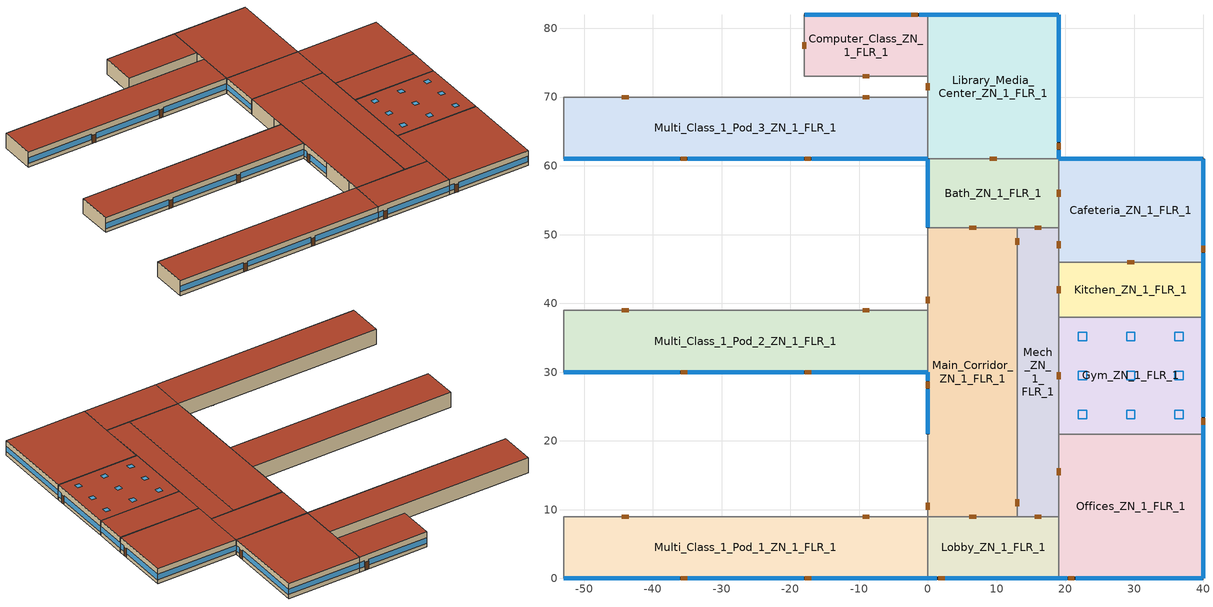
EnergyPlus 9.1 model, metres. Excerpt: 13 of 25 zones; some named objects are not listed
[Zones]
Bath_ZN_1_FLR_1
 floor ground (ext_slab_6in_with_carpet): 0,61 19,61 19,51 0,51 z0
 wall outside (nonres_ext_wall): 0,61 0,51 z0:4
 wall to Main_Corridor_ZN_1_FLR_1 (int_wall): 0,51 13,51 z0:4
 wall to Mech_ZN_1_FLR_1 (int_wall): 13,51 19,51 z0:4
 wall to Cafeteria_ZN_1_FLR_1 (int_wall): 19,51 19,61 z0:4
 wall to Library_Media_Center_ZN_1_FLR_1 (int_wall): 19,61 0,61 z0:4
 window (Window_U_0.40_SHGC_0.38): 0,60.95 0,51.05 z1.1:2.51
 door inside (OpaqueDoor): 19,55.5 19,56.5 / 10,61 9,61 / 6,51 7,51 / 15.5,51 16.5,51 z0:2
 roof outside (nonres_roof): 0,51 19,51 19,61 0,61 z4
Cafeteria_ZN_1_FLR_1
 floor ground (ext_slab_6in_with_carpet): 19,61 40,61 40,46 19,46 z0
 wall outside (nonres_ext_wall): 40,46 40,61 19,61 z0:4
 wall to Kitchen_ZN_1_FLR_1 (int_wall): 19,46 40,46 z0:4
 wall to Mech_ZN_1_FLR_1 (int_wall): 19,51 19,46 z0:4
 window (Window_U_0.40_SHGC_0.38): 40,46.05 40,47.27 / 40,48.49 40,60.95 z0.97:2.51; 39.95,61 19.05,61 z1.1:2.51
 door (Swinging Door_con): 40,47.45 40,48.37 z0:2.13
 door inside (OpaqueDoor): 29,46 30,46 / 19,49 19,48 z0:2
 roof outside (nonres_roof): 19,46 40,46 40,61 19,61 z4
Computer_Class_ZN_1_FLR_1
 floor ground (ext_slab_6in_with_carpet): -18,82 0,82 0,73 -18,73 z0
 wall outside (nonres_ext_wall): 0,82 -18,82 z0:4
 wall to Corridor_Pod_3_ZN_1_FLR_1 (int_wall): -18,73 0,73 z0:4
 wall to Library_Media_Center_ZN_1_FLR_1 (int_wall): 0,73 0,82 z0:4
 wall to Multi_Class_2_Pod_3_ZN_1_FLR_1 (int_wall): -18,82 -18,73 z0:4
 window (Window_U_0.40_SHGC_0.38): -0.05,82 -1.27,82 / -2.49,82 -17.95,82 z1:2.51
 door (Swinging Door_con): -1.5,82 -2.42,82 z0:2.13
 door inside (OpaqueDoor): -9.5,73 -8.5,73 / -18,78 -18,77 z0:2
 roof outside (nonres_roof): -18,73 0,73 0,82 -18,82 z4
Gym_ZN_1_FLR_1
 floor ground (ext_slab_6in_with_carpet): 19,38 40,38 40,21 19,21 z0
 wall outside (nonres_ext_wall): 40,21 40,38 z0:4
 wall to Offices_ZN_1_FLR_1 (int_wall): 19,21 40,21 z0:4
 wall to Kitchen_ZN_1_FLR_1 (int_wall): 40,38 19,38 z0:4
 wall to Mech_ZN_1_FLR_1 (int_wall): 19,38 19,21 z0:4
 window (Window_U_0.40_SHGC_0.38): 40,21.05 40,22.27 / 40,23.49 40,37.95 z0.99:2.51
 door (Swinging Door_con): 40,22.38 40,23.3 z0:2.13
 door inside (OpaqueDoor): 19,30 19,29 z0:2
 roof outside (nonres_roof): 19,21 40,21 40,38 19,38 z4
 skylight (Window_U_0.50_SHGC_0.40): 21.89,23.22 23.11,23.22 23.11,24.44 21.89,24.44 z4; 28.89,23.22 30.11,23.22 30.11,24.44 28.89,24.44 z4; 35.89,23.22 37.11,23.22 37.11,24.44 35.89,24.44 z4; 21.89,28.89 23.11,28.89 23.11,30.11 21.89,30.11 z4; 28.89,28.89 30.11,28.89 30.11,30.11 28.89,30.11 z4; 35.89,28.89 37.11,28.89 37.11,30.11 35.89,30.11 z4; 21.89,34.56 23.11,34.56 23.11,35.78 21.89,35.78 z4; 28.89,34.56 30.11,34.56 30.11,35.78 28.89,35.78 z4; 35.89,34.56 37.11,34.56 37.11,35.78 35.89,35.78 z4
Kitchen_ZN_1_FLR_1
 floor ground (ext_slab_6in_with_carpet): 19,46 40,46 40,38 19,38 z0
 wall outside (nonres_ext_wall): 40,38 40,46 z0:4
 wall to Mech_ZN_1_FLR_1 (int_wall): 19,46 19,38 z0:4
 window (Window_U_0.40_SHGC_0.38): 40,38.05 40,45.95 z1.1:2.52
 door inside (OpaqueDoor): 19,42.5 19,41.5 z0:2
 roof outside (nonres_roof): 19,38 40,38 40,46 19,46 z4
Library_Media_Center_ZN_1_FLR_1
 floor ground (ext_slab_6in_with_carpet): 0,82 19,82 19,61 0,61 z0
 wall outside (nonres_ext_wall): 19,61 19,82 0,82 z0:4
 wall to Corridor_Pod_3_ZN_1_FLR_1 (int_wall): 0,73 0,70 z0:4
 wall to Multi_Class_1_Pod_3_ZN_1_FLR_1 (int_wall): 0,70 0,61 z0:4
 window (Window_U_0.40_SHGC_0.38): 19,61.05 19,62.27 / 19,63.49 19,81.95 z1.01:2.51; 18.95,82 0.05,82 z1.1:2.51
 door (Swinging Door_con): 19,62.4 19,63.31 z0:2.13
 door inside (OpaqueDoor): 0,72 0,71 z0:2
 roof outside (nonres_roof): 0,61 19,61 19,82 0,82 z4
Lobby_ZN_1_FLR_1
 floor ground (ext_slab_6in_with_carpet): 0,9 19,9 19,0 0,0 z0
 wall outside (nonres_ext_wall): 0,0 19,0 z0:4
 wall to Offices_ZN_1_FLR_1 (int_wall): 19,0 19,9 z0:4
 wall to Mech_ZN_1_FLR_1 (int_wall): 19,9 13,9 z0:4
 wall to Main_Corridor_ZN_1_FLR_1 (int_wall): 13,9 0,9 z0:4
 wall to Multi_Class_1_Pod_1_ZN_1_FLR_1 (int_wall): 0,9 0,0 z0:4
 window (Window_U_0.40_SHGC_0.38): 0.05,0 1.27,0 / 2.49,0 18.95,0 z1:2.51
 door (Swinging Door_con): 1.5,0 2.41,0 z0:2.13
 door inside (OpaqueDoor): 7,9 6,9 / 16.5,9 15.5,9 z0:2
 roof outside (nonres_roof): 0,0 19,0 19,9 0,9 z4
Main_Corridor_ZN_1_FLR_1
 floor ground (ext_slab_6in_with_carpet): 0,51 13,51 13,9 0,9 z0
 wall outside (nonres_ext_wall): 0,30 0,21 z0:4
 wall to Mech_ZN_1_FLR_1 (int_wall): 13,9 13,51 z0:4
 wall to Multi_Class_2_Pod_2_ZN_1_FLR_1 (int_wall): 0,51 0,42 z0:4
 wall to Corridor_Pod_2_ZN_1_FLR_1 (int_wall): 0,42 0,39 z0:4
 wall to Multi_Class_1_Pod_2_ZN_1_FLR_1 (int_wall): 0,39 0,30 z0:4
 wall to Multi_Class_2_Pod_1_ZN_1_FLR_1 (int_wall): 0,21 0,12 z0:4
 wall to Corridor_Pod_1_ZN_1_FLR_1 (int_wall): 0,12 0,9 z0:4
 window (Window_U_0.40_SHGC_0.38): 0,29.95 0,28.73 / 0,27.51 0,21.05 z0.88:2.52
 door (Swinging Door_con): 0,28.58 0,27.67 z0:2.13
 door inside (OpaqueDoor): 0,11 0,10 / 0,41 0,40 / 13,48.5 13,49.5 / 13,10.5 13,11.5 z0:2
 roof outside (nonres_roof): 0,9 13,9 13,51 0,51 z4
Mech_ZN_1_FLR_1
 floor ground (ext_slab_6in_with_carpet): 13,51 19,51 19,9 13,9 z0
 wall to Offices_ZN_1_FLR_1 (int_wall): 19,9 19,21 z0:4
 door inside (OpaqueDoor): 19,15 19,16 z0:2
 roof outside (nonres_roof): 13,9 19,9 19,51 13,51 z4
Multi_Class_1_Pod_1_ZN_1_FLR_1
 floor ground (ext_slab_6in_with_carpet): -53,9 0,9 0,0 -53,0 z0
 wall outside (nonres_ext_wall): -53,0 0,0 z0:4
 wall to Corridor_Pod_1_ZN_1_FLR_1 (int_wall): 0,9 -53,9 z0:4
 wall to Corner_Class_1_Pod_1_ZN_1_FLR_1 (int_wall): -53,9 -53,0 z0:4
 window (Window_U_0.40_SHGC_0.38): -52.95,0 -36.13,0 / -34.91,0 -18.09,0 / -16.87,0 -0.05,0 z1.03:2.5
 door (Swinging Door_con): -35.94,0 -35.02,0 / -17.88,0 -16.97,0 z0:2.13
 door inside (OpaqueDoor): -43.5,9 -44.5,9 / -8.5,9 -9.5,9 z0:2
 roof outside (nonres_roof): -53,0 0,0 0,9 -53,9 z4
Multi_Class_1_Pod_2_ZN_1_FLR_1
 floor ground (ext_slab_6in_with_carpet): -53,39 0,39 0,30 -53,30 z0
 wall outside (nonres_ext_wall): -53,30 0,30 z0:4
 wall to Corridor_Pod_2_ZN_1_FLR_1 (int_wall): 0,39 -53,39 z0:4
 wall to Corner_Class_1_Pod_2_ZN_1_FLR_1 (int_wall): -53,39 -53,30 z0:4
 window (Window_U_0.40_SHGC_0.38): -52.95,30 -36.13,30 / -34.91,30 -18.09,30 / -16.87,30 -0.05,30 z1.03:2.5
 door (Swinging Door_con): -35.94,30 -35.03,30 / -17.89,30 -16.98,30 z0:2.13
 door inside (OpaqueDoor): -43.5,39 -44.5,39 / -8.5,39 -9.5,39 z0:2
 roof outside (nonres_roof): -53,30 0,30 0,39 -53,39 z4
Multi_Class_1_Pod_3_ZN_1_FLR_1
 floor ground (ext_slab_6in_with_carpet): -53,70 0,70 0,61 -53,61 z0
 wall outside (nonres_ext_wall): -53,61 0,61 z0:4
 wall to Corridor_Pod_3_ZN_1_FLR_1 (int_wall): 0,70 -53,70 z0:4
 wall to Corner_Class_1_Pod_3_ZN_1_FLR_1 (int_wall): -53,70 -53,61 z0:4
 window (Window_U_0.40_SHGC_0.38): -52.95,61 -36.13,61 / -34.91,61 -18.09,61 / -16.87,61 -0.05,61 z1.03:2.5
 door (Swinging Door_con): -35.96,61 -35.05,61 / -17.92,61 -17.01,61 z0:2.13
 door inside (OpaqueDoor): -8.5,70 -9.5,70 / -43.5,70 -44.5,70 z0:2
 roof outside (nonres_roof): -53,61 0,61 0,70 -53,70 z4
Offices_ZN_1_FLR_1
 floor ground (ext_slab_6in_with_carpet): 19,21 40,21 40,0 19,0 z0
 wall outside (nonres_ext_wall): 19,0 40,0 40,21 z0:4
 window (Window_U_0.40_SHGC_0.38): 19.05,0 20.27,0 / 21.49,0 39.95,0 z1.01:2.51; 40,0.05 40,20.95 z1.1:2.51
 door (Swinging Door_con): 20.39,0 21.3,0 z0:2.13
 roof outside (nonres_roof): 19,0 40,0 40,21 19,21 z4
[Building]
Primary School: Loads convergence tolerance value=0.5; Maximum number of warmup days=25; Minimum number of warmup days=6; North axis=0; Solar distribution=FullInteriorAndExterior; Temperature convergence tolerance value=0.5; Terrain=City
[Site:GroundTemperature:BuildingSurface]
20.68, 20.64, 20.65, 20.65, 20.7, 22.97, 23.33, 23.41, 23.45, 21.17, 20.85, 20.74
[Site:GroundTemperature:Undisturbed:KusudaAchenbach]
Vertical Ground Heat Exchanger Ground Temps: 3.2, 16, 8, 920, 2551.09, 0.692626
[Site:Location]
Denver-Aurora-Buckley.AFB_CO_USA: Elevation=1726; Latitude=39.72; Longitude=-104.75; Time zone=-7
[Site:WaterMainsTemperature]
Annual average outdoor air temperature=9.95; Calculation method=Correlation; Maximum difference in monthly average outdoor air temperatures=23.7
[SizingPeriod:DesignDay] Barometric pressure=82237; Day of month=21; Daylight saving time indicator=No; Dry bulb temperature range modifier type=DefaultMultipliers; Humidity condition type=WetBulb; Rain indicator=No; Snow indicator=No
Name | Ashrae clear sky optical depth for beam irradiance taub | Ashrae clear sky optical depth for diffuse irradiance taud | Daily dry bulb temperature range | Day type | Maximum dry bulb temperature | Month | Solar model indicator | Wetbulb or dewpoint at maximum dry bulb | Wind direction | Wind speed | Sky clearness
Denver-Aurora-Buckley.AFB_CO_USA Ann Clg .4% Condns DB=>MWB | 0.423 | 2.02 | 14.8 | SummerDesignDay | 33.9 | 7 | ASHRAETau | 15 | 30 | 3.6
Denver-Aurora-Buckley.AFB_CO_USA Ann Htg 99.6% Condns DB |  |  | 0 | WinterDesignDay | -17.9 | 12 | ASHRAEClearSky | -17.9 | 180 | 2.5 | 0
[Construction]
InteriorFurnishings: Std Wood 6inch
OpaqueDoor: Std Opaque Door Panel
Swinging Door_con: Opaque Door panel_con
Window_U_0.40_SHGC_0.38: Glass_8652_LayerAvg, Gap_1_W_0_0127, Glass_102_LayerAvg
Window_U_0.50_SHGC_0.40: Glass_2052_LayerAvg, Gap_1_W_0_0038, Glass_2027F_LayerAvg
ext_slab_6in_with_carpet: 150mm Normalweight concrete floor, CP02 CARPET PAD
int_wall: G01 13mm gypsum board, G01 13mm gypsum board
nonres_ext_wall: F07 25mm stucco, G01 16mm gypsum board, Nonres_Exterior_Wall_Insulation, G01 16mm gypsum board
nonres_roof: F13 Built-up roofing, Nonres_Roof_Insulation, F08 Metal surface
[Material]
Name | Conductivity | Density | Roughness | Specific heat | Thickness | Solar absorptance | Thermal absorptance | Visible absorptance
150mm Normalweight concrete floor | 2.31 | 2322 | MediumRough | 832 | 0.1524
F07 25mm stucco | 0.72 | 1856 | Smooth | 840 | 0.0254 | 0.7 | 0.9 | 0.7
F08 Metal surface | 45.28 | 7824 | Smooth | 500 | 0.0008
F13 Built-up roofing | 0.16 | 1120 | Rough | 1460 | 0.0095 | 0.77 | 0.9
G01 13mm gypsum board | 0.16 | 800 | Smooth | 1090 | 0.0127 | 0.7 | 0.9 | 0.5
G01 16mm gypsum board | 0.16 | 800 | MediumSmooth | 1090 | 0.0159
Std Wood 6inch | 0.12 | 540 | MediumSmooth | 1210 | 0.15 | 0.7 | 0.9 | 0.7
[Material:NoMass] Solar absorptance=0.7; Thermal absorptance=0.9
Name | Roughness | Thermal resistance | Visible absorptance
CP02 CARPET PAD | VeryRough | 0.21648 | 0.8
Nonres_Exterior_Wall_Insulation | MediumSmooth | 2.81828 | 0.7
Nonres_Roof_Insulation | MediumSmooth | 5.30668 | 0.7
Opaque Door panel_con | MediumRough | 0.475964 | 0.7
Std Opaque Door Panel | MediumRough | 0.123457 | 0.7
[WindowMaterial:Gas] Gas type=Air
Name | Thickness
Gap_1_W_0_0038 | 0.0038
Gap_1_W_0_0127 | 0.0127
[WindowMaterial:Glazing] Infrared transmittance at normal incidence=0; Optical data type=SpectralAverage
Name | Back side infrared hemispherical emissivity | Back side solar reflectance at normal incidence | Back side visible reflectance at normal incidence | Conductivity | Front side infrared hemispherical emissivity | Front side solar reflectance at normal incidence | Front side visible reflectance at normal incidence | Solar transmittance at normal incidence | Thickness | Visible transmittance at normal incidence
Glass_102_LayerAvg | 0.84 | 0.0748545 | 0.082564 | 1 | 0.84 | 0.0747638 | 0.082563 | 0.833848 | 0.003048 | 0.89926
Glass_2027F_LayerAvg | 0.84 | 0.340935 | 0.073741 | 1 | 0.03675 | 0.470069 | 0.0546 | 0.369744 | 0.004 | 0.765222
Glass_2052_LayerAvg | 0.84 | 0.0544931 | 0.058397 | 1 | 0.84 | 0.054228 | 0.05805 | 0.507767 | 0.00837 | 0.586833
Glass_8652_LayerAvg | 0.39 | 0.462105 | 0.306829 | 0.962 | 0.84 | 0.298987 | 0.209449 | 0.343691 | 0.003059 | 0.487937
[Daylighting:Controls] Fraction of zone controlled by reference point 1=1; Fraction of zone controlled by reference point 2=0; Daylighting method=SplitFlux; Lighting control type=Stepped; Maximum allowable discomfort glare index=22; Minimum input power fraction for continuous or continuousoff dimming control=0.3; Minimum light output fraction for continuous or continuousoff dimming control=0.2; Number of stepped control steps=3; Probability lighting will be reset when needed in manual stepped control=1
Name | Zone | Daylighting reference point name 1 | Illuminance setpoint at reference point 1 | Daylighting reference point name 2 | Illuminance setpoint at reference point 2 | Glare calculation azimuth angle of view direction clockwise from zone y axis | Glare calculation daylighting reference point
Cafeteria_ZN_1_FLR_1_DaylCtrl | Cafeteria_ZN_1_FLR_1 | Cafeteria_ZN_1_FLR_1_DaylRefPt1 | 300 | Cafeteria_ZN_1_FLR_1_DaylRefPt2 | 300 | 90 | Cafeteria_ZN_1_FLR_1_DaylRefPt1
Computer_Class_ZN_1_FLR_1_DaylCtrl | Computer_Class_ZN_1_FLR_1 | Computer_Class_ZN_1_FLR_1_DaylRefPt1 | 500 | Computer_Class_ZN_1_FLR_1_DaylRefPt2 | 500 | 0 | Computer_Class_ZN_1_FLR_1_DaylRefPt1
Gym_ZN_1_FLR_1_DaylCtrl | Gym_ZN_1_FLR_1 | Gym_ZN_1_FLR_1_DaylRefPt1 | 500 | Gym_ZN_1_FLR_1_DaylRefPt2 | 500 | 0 | Gym_ZN_1_FLR_1_DaylRefPt1
Library_Media_Center_ZN_1_FLR_1_DaylCtrl | Library_Media_Center_ZN_1_FLR_1 | Library_Media_Center_ZN_1_FLR_1_DaylRefPt1 | 500 | Library_Media_Center_ZN_1_FLR_1_DaylRefPt2 | 500 | 90 | Library_Media_Center_ZN_1_FLR_1_DaylRefPt1
Lobby_ZN_1_FLR_1_DaylCtrl | Lobby_ZN_1_FLR_1 | Lobby_ZN_1_FLR_1_DaylRefPt1 | 300 | Lobby_ZN_1_FLR_1_DaylRefPt2 | 300 | 180 | Lobby_ZN_1_FLR_1_DaylRefPt1
Multi_Class_1_Pod_1_ZN_1_FLR_1_DaylCtrl | Multi_Class_1_Pod_1_ZN_1_FLR_1 | Multi_Class_1_Pod_1_ZN_1_FLR_1_DaylRefPt1 | 500 | Multi_Class_1_Pod_1_ZN_1_FLR_1_DaylRefPt2 | 500 | 180 | Multi_Class_1_Pod_1_ZN_1_FLR_1_DaylRefPt1
Multi_Class_1_Pod_2_ZN_1_FLR_1_DaylCtrl | Multi_Class_1_Pod_2_ZN_1_FLR_1 | Multi_Class_1_Pod_2_ZN_1_FLR_1_DaylRefPt1 | 500 | Multi_Class_1_Pod_2_ZN_1_FLR_1_DaylRefPt2 | 500 | 180 | Multi_Class_1_Pod_2_ZN_1_FLR_1_DaylRefPt1
Multi_Class_1_Pod_3_ZN_1_FLR_1_DaylCtrl | Multi_Class_1_Pod_3_ZN_1_FLR_1 | Multi_Class_1_Pod_3_ZN_1_FLR_1_DaylRefPt1 | 500 | Multi_Class_1_Pod_3_ZN_1_FLR_1_DaylRefPt2 | 500 | 180 | Multi_Class_1_Pod_3_ZN_1_FLR_1_DaylRefPt1
Offices_ZN_1_FLR_1_DaylCtrl | Offices_ZN_1_FLR_1 | Offices_ZN_1_FLR_1_DaylRefPt1 | 375 | Offices_ZN_1_FLR_1_DaylRefPt2 | 375 | 180 | Offices_ZN_1_FLR_1_DaylRefPt1
[DesignSpecification:ZoneHVAC:Sizing]
ConstantFlow: Cooling design capacity method=None; Cooling supply air flow rate=1; Cooling supply air flow rate method=SupplyAirFlowRate; Heating design capacity method=None; Heating supply air flow rate=1; Heating supply air flow rate method=SupplyAirFlowRate; No load supply air flow rate=1; No load supply air flow rate method=SupplyAirFlowRate
[ElectricEquipment] Design level calculation method=EquipmentLevel
Name | Zone or zonelist | Design level | End use subcategory | Fraction latent | Fraction lost | Fraction radiant | Schedule
Bath_ZN_1_FLR_1_PlugMisc_Equip | Bath_ZN_1_FLR_1 | 760 | General | 0 | 0 | 0.5 | BLDG_EQUIP_SCH
Cafeteria_ZN_1_FLR_1_PlugMisc_Equip | Cafeteria_ZN_1_FLR_1 | 7997.85 | General | 0 | 0 | 0.5 | KITCHEN_ELEC_EQUIP_SCH
Computer_Class_ZN_1_FLR_1_PlugMisc_Equip | Computer_Class_ZN_1_FLR_1 | 3240 | General | 0 | 0 | 0.5 | BLDG_EQUIP_SCH
Gym_ZN_1_FLR_1_PlugMisc_Equip | Gym_ZN_1_FLR_1 | 1785 | General | 0 | 0 | 0.5 | BLDG_EQUIP_SCH
Kitchen_ZN_1_FLR_1_MiscElec_Equip | Kitchen_ZN_1_FLR_1 | 31995.6 | MiscElec | 0.25 | 0.2 | 0.3 | KITCHEN_ELEC_EQUIP_SCH
Kitchen_ZN_1_FLR_1_Reach-in-Freezer | Kitchen_ZN_1_FLR_1 | 915 | Refrigeration | 0 | 0 | 0.25 | Always_on
Kitchen_ZN_1_FLR_1_Reach-in-Refrigerator | Kitchen_ZN_1_FLR_1 | 570 | Refrigeration | 0 | 0 | 0.25 | Always_on
Library_Media_Center_ZN_1_FLR_1_PlugMisc_Equip | Library_Media_Center_ZN_1_FLR_1 | 5985 | General | 0 | 0 | 0.5 | BLDG_EQUIP_SCH
Lobby_ZN_1_FLR_1_PlugMisc_Equip | Lobby_ZN_1_FLR_1 | 684 | General | 0 | 0 | 0.5 | BLDG_EQUIP_SCH
Main_Corridor_ZN_1_FLR_1_PlugMisc_Equip | Main_Corridor_ZN_1_FLR_1 | 2184 | General | 0 | 0 | 0.5 | BLDG_EQUIP_SCH
Mech_ZN_1_FLR_1_PlugMisc_Equip | Mech_ZN_1_FLR_1 | 2520 | General | 0 | 0 | 0.5 | BLDG_EQUIP_SCH
Multi_Class_1_Pod_1_ZN_1_FLR_1_PlugMisc_Equip | Multi_Class_1_Pod_1_ZN_1_FLR_1 | 7155 | General | 0 | 0 | 0.5 | BLDG_EQUIP_SCH
Multi_Class_1_Pod_2_ZN_1_FLR_1_PlugMisc_Equip | Multi_Class_1_Pod_2_ZN_1_FLR_1 | 7155 | General | 0 | 0 | 0.5 | BLDG_EQUIP_SCH
Multi_Class_1_Pod_3_ZN_1_FLR_1_PlugMisc_Equip | Multi_Class_1_Pod_3_ZN_1_FLR_1 | 7155 | General | 0 | 0 | 0.5 | BLDG_EQUIP_SCH
Offices_ZN_1_FLR_1_PlugMisc_Equip | Offices_ZN_1_FLR_1 | 4762.8 | General | 0 | 0 | 0.5 | BLDG_EQUIP_SCH
[Exterior:Lights] Control option=AstronomicalClock; End use subcategory=General
Name | Design level | Schedule
Exterior_Lights_a | 150.48 | Exterior_lighting_schedule_a
Exterior_Lights_b | 1645.9 | Exterior_lighting_schedule_b_2016
Exterior_Lights_c | 584.3 | Exterior_lighting_schedule_c_2016
[GasEquipment]
Kitchen_ZN_1_FLR_1_MiscGas_Equip: Zone or zonelist=Kitchen_ZN_1_FLR_1; Design level=240424.8; Design level calculation method=EquipmentLevel; End use subcategory=MiscGas; Fraction latent=0.1; Fraction lost=0.7; Fraction radiant=0.2; Schedule=KITCHEN_GAS_EQUIP_SCH
[InternalMass] Construction=InteriorFurnishings
Name | Zone | Surface area
Bath_ZN_1_FLR_1_InternalMass_1 | Bath_ZN_1_FLR_1 | 380
Cafeteria_ZN_1_FLR_1_InternalMass_1 | Cafeteria_ZN_1_FLR_1 | 630
Computer_Class_ZN_1_FLR_1_InternalMass_1 | Computer_Class_ZN_1_FLR_1 | 324
Gym_ZN_1_FLR_1_InternalMass_1 | Gym_ZN_1_FLR_1 | 714
Kitchen_ZN_1_FLR_1_InternalMass_1 | Kitchen_ZN_1_FLR_1 | 336
Library_Media_Center_ZN_1_FLR_1_InternalMass_1 | Library_Media_Center_ZN_1_FLR_1 | 798
Lobby_ZN_1_FLR_1_InternalMass_1 | Lobby_ZN_1_FLR_1 | 342
Main_Corridor_ZN_1_FLR_1_InternalMass_1 | Main_Corridor_ZN_1_FLR_1 | 1092
Mech_ZN_1_FLR_1_InternalMass_1 | Mech_ZN_1_FLR_1 | 504
Multi_Class_1_Pod_1_ZN_1_FLR_1_InternalMass_1 | Multi_Class_1_Pod_1_ZN_1_FLR_1 | 954
Multi_Class_1_Pod_2_ZN_1_FLR_1_InternalMass_1 | Multi_Class_1_Pod_2_ZN_1_FLR_1 | 954
Multi_Class_1_Pod_3_ZN_1_FLR_1_InternalMass_1 | Multi_Class_1_Pod_3_ZN_1_FLR_1 | 954
Offices_ZN_1_FLR_1_InternalMass_1 | Offices_ZN_1_FLR_1 | 882
[Lights] Design level calculation method=Watts/Area; End use subcategory=General; Fraction radiant=0.37; Fraction replaceable=1; Fraction visible=0.2; Return air fraction=0; Return air fraction calculated from plenum temperature=No
Name | Zone or zonelist | Schedule | Watts per zone floor area
Bath_ZN_1_FLR_1_Lights | Bath_ZN_1_FLR_1 | BLDG_LIGHT_BATH_SCH | 9.14932
Cafeteria_ZN_1_FLR_1_Lights | Cafeteria_ZN_1_FLR_1 | BLDG_LIGHT_SCH | 6.78126
Computer_Class_ZN_1_FLR_1_Lights | Computer_Class_ZN_1_FLR_1 | BLDG_LIGHT_SCH | 9.9028
Gym_ZN_1_FLR_1_Lights | Gym_ZN_1_FLR_1 | BLDG_LIGHT_GYM_SCH | 5.38196
Kitchen_ZN_1_FLR_1_Lights | Kitchen_ZN_1_FLR_1 | BLDG_LIGHT_SCH | 11.4097
Library_Media_Center_ZN_1_FLR_1_Lights | Library_Media_Center_ZN_1_FLR_1 | BLDG_LIGHT_LIBRARY_SCH | 8.39585
Lobby_ZN_1_FLR_1_Lights | Lobby_ZN_1_FLR_1 | BLDG_LIGHT_LOBBYFLR1_SCH | 10.7639
Main_Corridor_ZN_1_FLR_1_Lights | Main_Corridor_ZN_1_FLR_1 | BLDG_LIGHT_CORRIDOR_SCH | 7.10418
Mech_ZN_1_FLR_1_Lights | Mech_ZN_1_FLR_1 | BLDG_LIGHT_SCH | 10.2257
Multi_Class_1_Pod_1_ZN_1_FLR_1_Lights | Multi_Class_1_Pod_1_ZN_1_FLR_1 | BLDG_LIGHT_CLASSROOM_SCH | 9.9028
Multi_Class_1_Pod_2_ZN_1_FLR_1_Lights | Multi_Class_1_Pod_2_ZN_1_FLR_1 | BLDG_LIGHT_CLASSROOM_SCH | 9.9028
Multi_Class_1_Pod_3_ZN_1_FLR_1_Lights | Multi_Class_1_Pod_3_ZN_1_FLR_1 | BLDG_LIGHT_CLASSROOM_SCH | 9.9028
Offices_ZN_1_FLR_1_Lights | Offices_ZN_1_FLR_1 | BLDG_LIGHT_OFFICE_SCH | 10.0104
[People] Activity level schedule=ACTIVITY_SCH; Air velocity schedule=AIR_VELO_SCH; Clothing insulation calculation method=ClothingInsulationSchedule; Clothing insulation schedule=CLOTHING_SCH; Enable ashrae 55 comfort warnings=No; Fraction radiant=0.3; Mean radiant temperature calculation type=ZoneAveraged; Sensible heat fraction=Autocalculate; Thermal comfort model 1 type=Fanger; Work efficiency schedule=WORK_EFF_SCH
Name | Zone or zonelist | Number of people | Number of people calculation method | Number of people schedule | Zone floor area per person
Bath_ZN_1_FLR_1 | Bath_ZN_1_FLR_1 | 0 | People | BLDG_OCC_SCH
Cafeteria_ZN_1_FLR_1 | Cafeteria_ZN_1_FLR_1 |  | Area/Person | BLDG_OCC_SCH_Cafeteria | 0.929
Computer_Class_ZN_1_FLR_1 | Computer_Class_ZN_1_FLR_1 |  | Area/Person | BLDG_OCC_SCH_Extend | 3.716
Gym_ZN_1_FLR_1 | Gym_ZN_1_FLR_1 |  | Area/Person | BLDG_OCC_SCH_Gym | 3.096
Kitchen_ZN_1_FLR_1 | Kitchen_ZN_1_FLR_1 | 27 | People | BLDG_OCC_SCH
Library_Media_Center_ZN_1_FLR_1 | Library_Media_Center_ZN_1_FLR_1 |  | Area/Person | BLDG_OCC_SCH | 9.289
Mech_ZN_1_FLR_1 | Mech_ZN_1_FLR_1 | 0 | People | BLDG_OCC_SCH
Multi_Class_1_Pod_1_ZN_1_FLR_1 | Multi_Class_1_Pod_1_ZN_1_FLR_1 |  | Area/Person | BLDG_OCC_SCH | 3.716
Multi_Class_1_Pod_2_ZN_1_FLR_1 | Multi_Class_1_Pod_2_ZN_1_FLR_1 |  | Area/Person | BLDG_OCC_SCH | 3.716
Multi_Class_1_Pod_3_ZN_1_FLR_1 | Multi_Class_1_Pod_3_ZN_1_FLR_1 |  | Area/Person | BLDG_OCC_SCH | 3.716
Offices_ZN_1_FLR_1 | Offices_ZN_1_FLR_1 |  | Area/Person | BLDG_OCC_SCH_Offices | 18.579
[Sizing:System] 100 outdoor air in cooling=No; 100 outdoor air in heating=No; Central cooling capacity control method=VT; Central cooling design supply air humidity ratio=0.008; Central cooling design supply air temperature=12.8; Central heating design supply air humidity ratio=0.008; Central heating design supply air temperature=16.7; Central heating maximum system air flow ratio=0.3; Cooling design capacity=Autosize; Cooling design capacity method=CoolingDesignCapacity; Cooling supply air flow rate method=DesignDay; Design outdoor air flow rate=Autosize; Heating design capacity=Autosize; Heating design capacity method=HeatingDesignCapacity; Heating supply air flow rate method=DesignDay; Precool design humidity ratio=0.008; Precool design temperature=11; Preheat design humidity ratio=0.008; Preheat design temperature=4.5; Type of load to size on=Sensible; Type of zone sum to use=NonCoincident; Zone maximum outdoor air fraction=1
Name | Cooling supply air flow rate | Heating supply air flow rate
AHU Corner_Class_1_Pod_3; AHU Corner_Class_2_Pod_3; AHU Corridor_Pod_1; AHU Corridor_Pod_2; AHU Corridor_Pod_3; AHU Computer_Class; AHU Lobby; AHU Bath | 0.75 | 0.75
AHU Multi_Class_1_Pod_1; AHU Multi_Class_1_Pod_2; AHU Multi_Class_1_Pod_3 | 8.75 | 8.75
AHU Multi_Class_2_Pod_1; AHU Multi_Class_2_Pod_2 | 6.5 | 6.5
AHU Multi_Class_2_Pod_3 | 4.5 | 4.5
AHU Main_Corridor; AHU Library_Media_Center | 6.25 | 6.25
AHU Mech | 1 | 1
AHU Offices | 5 | 5
AHU Cafeteria | 8 | 8
AHU Kitchen | 3.25 | 3.25
AHU Gym | 4 | 4
[Sizing:Zone] Account for dedicated outdoor air system=No; Cooling design air flow method=DesignDay; Cooling minimum air flow fraction=0.2; Dedicated outdoor air high setpoint temperature for design=Autosize; Dedicated outdoor air low setpoint temperature for design=Autosize; Dedicated outdoor air system control strategy=NeutralSupplyAir; Heating design air flow method=DesignDay; Heating maximum air flow fraction=0.3; Zone cooling design supply air humidity ratio=4; Zone cooling design supply air temperature input method=SupplyAirTemperature; Zone heating design supply air humidity ratio=4; Zone heating design supply air temperature input method=SupplyAirTemperature
Name | Cooling design air flow rate | Heating design air flow rate
Multi_Class_1_Pod_1_ZN_1_FLR_1; Multi_Class_1_Pod_2_ZN_1_FLR_1; Multi_Class_1_Pod_3_ZN_1_FLR_1 | 8.75 | 8.75
Main_Corridor_ZN_1_FLR_1; Library_Media_Center_ZN_1_FLR_1 | 6.25 | 6.25
Mech_ZN_1_FLR_1 | 1 | 1
Computer_Class_ZN_1_FLR_1; Lobby_ZN_1_FLR_1; Bath_ZN_1_FLR_1 | 2 | 2
Offices_ZN_1_FLR_1 | 5 | 5
Cafeteria_ZN_1_FLR_1 | 8 | 8
Kitchen_ZN_1_FLR_1 | 3.25 | 3.25
Gym_ZN_1_FLR_1 | 4 | 4
[ThermostatSetpoint:SingleHeatingOrCooling]
TemperatureSetpoint: Setpoint temperature schedule=DualSetpointTemp
[Zone] Ceiling height=4; Floor area=Autocalculate; Multiplier=1; Part of total floor area=Yes; Type=1
Name | Volume
Bath_ZN_1_FLR_1 | 760
Cafeteria_ZN_1_FLR_1 | 1260
Computer_Class_ZN_1_FLR_1 | 648
Gym_ZN_1_FLR_1 | 1428
Kitchen_ZN_1_FLR_1 | 672
Library_Media_Center_ZN_1_FLR_1 | 1596
Lobby_ZN_1_FLR_1 | 684
Main_Corridor_ZN_1_FLR_1 | 2184
Mech_ZN_1_FLR_1 | 1008
Multi_Class_1_Pod_1_ZN_1_FLR_1; Multi_Class_1_Pod_2_ZN_1_FLR_1; Multi_Class_1_Pod_3_ZN_1_FLR_1 | 1908
Offices_ZN_1_FLR_1 | 1764
[ZoneControl:Thermostat] Control 1=TemperatureSetpoint; Control type schedule=DualSetpointSchedule
Name | Zone or zonelist
Bath Control | Bath_ZN_1_FLR_1
Cafeteria Control | Cafeteria_ZN_1_FLR_1
Computer_Class Control | Computer_Class_ZN_1_FLR_1
Gym Control | Gym_ZN_1_FLR_1
Kitchen Control | Kitchen_ZN_1_FLR_1
Library Control | Library_Media_Center_ZN_1_FLR_1
Lobby Control | Lobby_ZN_1_FLR_1
Main_Corridor Control | Main_Corridor_ZN_1_FLR_1
Mech Control | Mech_ZN_1_FLR_1
Multi_Class_1_Pod_1 Control | Multi_Class_1_Pod_1_ZN_1_FLR_1
Multi_Class_1_Pod_2 Control | Multi_Class_1_Pod_2_ZN_1_FLR_1
Multi_Class_1_Pod_3 Control | Multi_Class_1_Pod_3_ZN_1_FLR_1
Offices Control | Offices_ZN_1_FLR_1
[ZoneCrossMixing] Delta temperature=0.5; Design flow rate calculation method=Flow/Zone; Schedule=Doors Schedule
Name | Zone | Design flow rate | Source zone
Bath-Cafeteria | Bath_ZN_1_FLR_1 | 0.1 | Cafeteria_ZN_1_FLR_1
Bath-Library_Media_Center | Bath_ZN_1_FLR_1 | 0.1 | Library_Media_Center_ZN_1_FLR_1
Bath-Main_Corridor | Bath_ZN_1_FLR_1 | 0.1 | Main_Corridor_ZN_1_FLR_1
Bath-Mech | Bath_ZN_1_FLR_1 | 0.1 | Mech_ZN_1_FLR_1
Cafeteria-Bath | Cafeteria_ZN_1_FLR_1 | 0.1 | Bath_ZN_1_FLR_1
Cafeteria-Kitchen | Cafeteria_ZN_1_FLR_1 | 0.1 | Kitchen_ZN_1_FLR_1
Cafeteria-Mech | Cafeteria_ZN_1_FLR_1 | 0.1 | Mech_ZN_1_FLR_1
Computer_Class-Corridor_Pod_3 | Computer_Class_ZN_1_FLR_1 | 0.1 | Corridor_Pod_3_ZN_1_FLR_1
Computer_Class-Multi_Class_2_Pod_3 | Computer_Class_ZN_1_FLR_1 | 0.1 | Multi_Class_2_Pod_3_ZN_1_FLR_1
Corridor_Pod_1-Main_Corridor | Corridor_Pod_1_ZN_1_FLR_1 | 0.1 | Main_Corridor_ZN_1_FLR_1
Corridor_Pod_1-Multi_Class_1_Pod_1 | Corridor_Pod_1_ZN_1_FLR_1 | 0.2 | Multi_Class_1_Pod_1_ZN_1_FLR_1
Corridor_Pod_2-Main_Corridor | Corridor_Pod_2_ZN_1_FLR_1 | 0.1 | Main_Corridor_ZN_1_FLR_1
Corridor_Pod_2-Multi_Class_1_Pod_2 | Corridor_Pod_2_ZN_1_FLR_1 | 0.2 | Multi_Class_1_Pod_2_ZN_1_FLR_1
Corridor_Pod_3-Computer_Class | Corridor_Pod_3_ZN_1_FLR_1 | 0.1 | Computer_Class_ZN_1_FLR_1
Corridor_Pod_3-Library_Media_Center | Corridor_Pod_3_ZN_1_FLR_1 | 0.1 | Library_Media_Center_ZN_1_FLR_1
Corridor_Pod_3-Multi_Class_1_Pod_3 | Corridor_Pod_3_ZN_1_FLR_1 | 0.2 | Multi_Class_1_Pod_3_ZN_1_FLR_1
Gym-Mech | Gym_ZN_1_FLR_1 | 0.1 | Mech_ZN_1_FLR_1
Kitchen-Cafeteria | Kitchen_ZN_1_FLR_1 | 0.1 | Cafeteria_ZN_1_FLR_1
Kitchen-Mech | Kitchen_ZN_1_FLR_1 | 0.1 | Mech_ZN_1_FLR_1
Library_Media_Center-Bath | Library_Media_Center_ZN_1_FLR_1 | 0.1 | Bath_ZN_1_FLR_1
Library_Media_Center-Corridor_Pod_3 | Library_Media_Center_ZN_1_FLR_1 | 0.1 | Corridor_Pod_3_ZN_1_FLR_1
Lobby-Main_Corridor | Lobby_ZN_1_FLR_1 | 0.1 | Main_Corridor_ZN_1_FLR_1
Lobby-Mech | Lobby_ZN_1_FLR_1 | 0.1 | Mech_ZN_1_FLR_1
Main_Corridor-Bath | Main_Corridor_ZN_1_FLR_1 | 0.1 | Bath_ZN_1_FLR_1
Main_Corridor-Corridor_Pod_1 | Main_Corridor_ZN_1_FLR_1 | 0.1 | Corridor_Pod_1_ZN_1_FLR_1
Main_Corridor-Corridor_Pod_2 | Main_Corridor_ZN_1_FLR_1 | 0.1 | Corridor_Pod_2_ZN_1_FLR_1
Main_Corridor-Lobby | Main_Corridor_ZN_1_FLR_1 | 0.1 | Lobby_ZN_1_FLR_1
Main_Corridor-Mech | Main_Corridor_ZN_1_FLR_1 | 0.2 | Mech_ZN_1_FLR_1
Mech-Bath | Mech_ZN_1_FLR_1 | 0.1 | Bath_ZN_1_FLR_1
Mech-Cafeteria | Mech_ZN_1_FLR_1 | 0.1 | Cafeteria_ZN_1_FLR_1
Mech-Gym | Mech_ZN_1_FLR_1 | 0.1 | Gym_ZN_1_FLR_1
Mech-Kitchen | Mech_ZN_1_FLR_1 | 0.1 | Kitchen_ZN_1_FLR_1
Mech-Lobby | Mech_ZN_1_FLR_1 | 0.1 | Lobby_ZN_1_FLR_1
Mech-Main_Corridor | Mech_ZN_1_FLR_1 | 0.2 | Main_Corridor_ZN_1_FLR_1
Mech-Offices | Mech_ZN_1_FLR_1 | 0.1 | Offices_ZN_1_FLR_1
Multi_Class_1_Pod_1-Corridor_Pod_1 | Multi_Class_1_Pod_1_ZN_1_FLR_1 | 0.2 | Corridor_Pod_1_ZN_1_FLR_1
Multi_Class_1_Pod_2-Corridor_Pod_2 | Multi_Class_1_Pod_2_ZN_1_FLR_1 | 0.2 | Corridor_Pod_2_ZN_1_FLR_1
Multi_Class_1_Pod_3-Corridor_Pod_3 | Multi_Class_1_Pod_3_ZN_1_FLR_1 | 0.2 | Corridor_Pod_3_ZN_1_FLR_1
Multi_Class_2_Pod_3-Computer_Class | Multi_Class_2_Pod_3_ZN_1_FLR_1 | 0.1 | Computer_Class_ZN_1_FLR_1
Offices-Mech | Offices_ZN_1_FLR_1 | 0.1 | Mech_ZN_1_FLR_1
[Zone equipment]
Bath_ZN_1_FLR_1: HVAC_Bath
Cafeteria_ZN_1_FLR_1: HVAC_Cafeteria
Computer_Class_ZN_1_FLR_1: HVAC_ComputerClass
Gym_ZN_1_FLR_1: HVAC_Gym
Kitchen_ZN_1_FLR_1: HVAC_Kitchen
Library_Media_Center_ZN_1_FLR_1: HVAC_LibraryMediaCenter
Lobby_ZN_1_FLR_1: HVAC_Lobby
Main_Corridor_ZN_1_FLR_1: HVAC_MainCorridor
Mech_ZN_1_FLR_1: HVAC_Mech
Multi_Class_1_Pod_1_ZN_1_FLR_1: HVAC_MultiClass1Pod1
Multi_Class_1_Pod_2_ZN_1_FLR_1: HVAC_MultiClass1Pod2
Multi_Class_1_Pod_3_ZN_1_FLR_1: HVAC_MultiClass1Pod3
Offices_ZN_1_FLR_1: HVAC_Offices
[ZoneHVAC:IdealLoadsAirSystem] Availability schedule=FANAVAILSCHED; Cooling availability schedule=FANAVAILSCHED; Cooling limit=NoLimit; Cooling sensible heat ratio=0.7; Dehumidification control type=ConstantSensibleHeatRatio; Demand controlled ventilation type=None; Design specification zonehvac sizing object=ConstantFlow; Heat recovery type=None; Heating limit=NoLimit; Humidification control type=None; Latent heat recovery effectiveness=0.65; Maximum heating supply air humidity ratio=0.0156; Maximum heating supply air temperature=50; Minimum cooling supply air humidity ratio=0.0077; Minimum cooling supply air temperature=13; Outdoor air economizer type=NoEconomizer; Sensible heat recovery effectiveness=0.7
HVAC_Bath; HVAC_Cafeteria; HVAC_ComputerClass; HVAC_CornerClass1Pod1; HVAC_CornerClass1Pod2; HVAC_CornerClass1Pod3; HVAC_CornerClass2Pod1; HVAC_CornerClass2Pod2; HVAC_CornerClass2Pod3; HVAC_CorridorPod1; HVAC_CorridorPod2; HVAC_CorridorPod3; HVAC_Gym; HVAC_Kitchen; HVAC_LibraryMediaCenter; HVAC_Lobby; HVAC_MainCorridor; HVAC_Mech; HVAC_MultiClass1Pod1; HVAC_MultiClass1Pod2; HVAC_MultiClass1Pod3; HVAC_MultiClass2Pod1; HVAC_MultiClass2Pod2; HVAC_MultiClass2Pod3; HVAC_Offices
[ZoneInfiltration:DesignFlowRate] Constant term coefficient=1; Design flow rate calculation method=Flow/Zone; Schedule=Doors Schedule
Name | Zone or zonelist | Design flow rate
Cafeteria_Outdoor | Cafeteria_ZN_1_FLR_1 | 0.1
Computer_Class_Outdoor | Computer_Class_ZN_1_FLR_1 | 0.1
Gym_Outdoor | Gym_ZN_1_FLR_1 | 0.1
Library_Media_Center_Outdoor | Library_Media_Center_ZN_1_FLR_1 | 0.1
Lobby_Outdoor | Lobby_ZN_1_FLR_1 | 0.1
Main_Corridor_Outdoor | Main_Corridor_ZN_1_FLR_1 | 0.1
Multi_Class_1_Pod_1_Outdoor | Multi_Class_1_Pod_1_ZN_1_FLR_1 | 0.2
Multi_Class_1_Pod_2_Outdoor | Multi_Class_1_Pod_2_ZN_1_FLR_1 | 0.2
Multi_Class_1_Pod_3_Outdoor | Multi_Class_1_Pod_3_ZN_1_FLR_1 | 0.2
Offices_Outdoor | Offices_ZN_1_FLR_1 | 0.1
[Schedule:Compact]
ACTIVITY_SCH: Through: 12/31, For: AllDays, Until: 24:00, 120
AIR_VELO_SCH: Through: 12/31, For: AllDays, Until: 24:00, 0.2
ALWAYS_ON: Through: 12/31, For: AllDays, Until: 24:00, 1
BLDG_EQUIP_SCH: Through: 6/30, For: SummerDesignDay, Until: 08:00, 0.35, Until: 17:00, 0.95, Until: 24:00, 0.35, For: WinterDesignDay, Until: 24:00, 0.35, For: Weekdays, Until: 08:00, 0.27289, Until: 17:00, 0.884088, Until: 21:00, 0.325717, Until: 24:00, 0.27289, For: WeekEnds Holidays AllOtherDays, Until: 24:00, 0.27289, Through: 9/1, For: SummerDesignDay, Until: 08:00, 0.25, Until: 17:00, 0.5, Until: 24:00, 0.25, For: WinterDesignDay, Until: 24:00, 0.25, For: Weekdays, Until: 08:00, 0.194921, Until: 17:00, 0.465309, Until: 21:00, 0.232655, Until: 24:00, 0.194921, For: WeekEnds Holidays AllOtherDays, Until: 24:00, 0.194921, Through: 12/31, For: SummerDesignDay, Until: 08:00, 0.35, Until: 17:00, 0.95, Until: 24:00, 0.35, For: WinterDesignDay, Until: 24:00, 0.35, For: Weekdays, Until: 08:00, 0.27289, Until: 17:00, 0.884088, Until: 21:00, 0.325717, Until: 24:00, 0.27289, For: WeekEnds Holidays AllOtherDays, Until: 24:00, 0.27289
BLDG_LIGHT_BATH_SCH: Through: 6/30, For: Weekdays, Until: 7:00, 0.1773, Until: 8:00, 0.9, Until: 21:00, 0.594, Until: 24:00, 0.1773, For: SummerDesignDay, Until: 24:00, 1, For: WinterDesignDay, Until: 24:00, 0, For: WeekEnds Holidays AllOtherDays, Until: 24:00, 0.1773, Through: 9/1, For: Weekdays, Until: 8:00, 0.1773, Until: 20:00, 0.33, Until: 21:00, 0.117018, Until: 24:00, 0.1773, For: SummerDesignDay, Until: 24:00, 1, For: WinterDesignDay, Until: 24:00, 0, For: WeekEnds Holidays AllOtherDays, Until: 24:00, 0.1773, Through: 12/31, For: Weekdays, Until: 7:00, 0.1773, Until: 8:00, 0.9, Until: 21:00, 0.594, Until: 24:00, 0.1773, For: SummerDesignDay, Until: 24:00, 1, For: WinterDesignDay, Until: 24:00, 0, For: WeekEnds Holidays AllOtherDays, Until: 24:00, 0.1773
BLDG_LIGHT_CLASSROOM_SCH: Through: 6/30, For: Weekdays, Until: 7:00, 0.1773, Until: 8:00, 0.9, Until: 21:00, 0.598291, Until: 24:00, 0.1773, For: SummerDesignDay, Until: 24:00, 1, For: WinterDesignDay, Until: 24:00, 0, For: WeekEnds Holidays AllOtherDays, Until: 24:00, 0.1773, Through: 9/1, For: Weekdays, Until: 8:00, 0.1773, Until: 20:00, 0.332384, Until: 21:00, 0.117863, Until: 24:00, 0.1773, For: SummerDesignDay, Until: 24:00, 1, For: WinterDesignDay, Until: 24:00, 0, For: WeekEnds Holidays AllOtherDays, Until: 24:00, 0.1773, Through: 12/31, For: Weekdays, Until: 7:00, 0.1773, Until: 8:00, 0.9, Until: 21:00, 0.598291, Until: 24:00, 0.1773, For: SummerDesignDay, Until: 24:00, 1, For: WinterDesignDay, Until: 24:00, 0, For: WeekEnds Holidays AllOtherDays, Until: 24:00, 0.1773
BLDG_LIGHT_CORRIDOR_SCH: Through: 6/30, For: Weekdays, Until: 7:00, 0.1773, Until: 8:00, 0.9, Until: 21:00, 0.560781, Until: 24:00, 0.1773, For: SummerDesignDay, Until: 24:00, 1, For: WinterDesignDay, Until: 24:00, 0, For: WeekEnds Holidays AllOtherDays, Until: 24:00, 0.1773, Through: 9/1, For: Weekdays, Until: 8:00, 0.1773, Until: 20:00, 0.311545, Until: 21:00, 0.110474, Until: 24:00, 0.1773, For: SummerDesignDay, Until: 24:00, 1, For: WinterDesignDay, Until: 24:00, 0, For: WeekEnds Holidays AllOtherDays, Until: 24:00, 0.1773, Through: 12/31, For: Weekdays, Until: 7:00, 0.1773, Until: 8:00, 0.9, Until: 21:00, 0.560781, Until: 24:00, 0.1773, For: SummerDesignDay, Until: 24:00, 1, For: WinterDesignDay, Until: 24:00, 0, For: WeekEnds Holidays AllOtherDays, Until: 24:00, 0.1773
BLDG_LIGHT_GYM_SCH: Through: 6/30, For: Weekdays, Until: 7:00, 0.1773, Until: 8:00, 0.9, Until: 21:00, 0.88605, Until: 24:00, 0.1773, For: SummerDesignDay, Until: 24:00, 1, For: WinterDesignDay, Until: 24:00, 0, For: WeekEnds Holidays AllOtherDays, Until: 24:00, 0.1773, Through: 9/1, For: Weekdays, Until: 8:00, 0.1773, Until: 20:00, 0.49225, Until: 21:00, 0.174552, Until: 24:00, 0.1773, For: SummerDesignDay, Until: 24:00, 1, For: WinterDesignDay, Until: 24:00, 0, For: WeekEnds Holidays AllOtherDays, Until: 24:00, 0.1773, Through: 12/31, For: Weekdays, Until: 7:00, 0.1773, Until: 8:00, 0.9, Until: 21:00, 0.88605, Until: 24:00, 0.1773, For: SummerDesignDay, Until: 24:00, 1, For: WinterDesignDay, Until: 24:00, 0, For: WeekEnds Holidays AllOtherDays, Until: 24:00, 0.1773
BLDG_LIGHT_LIBRARY_SCH: Through: 6/30, For: Weekdays, Until: 7:00, 0.1773, Until: 8:00, 0.9, Until: 21:00, 0.8325, Until: 24:00, 0.1773, For: SummerDesignDay, Until: 24:00, 1, For: WinterDesignDay, Until: 24:00, 0, For: WeekEnds Holidays AllOtherDays, Until: 24:00, 0.1773, Through: 9/1, For: Weekdays, Until: 8:00, 0.1773, Until: 20:00, 0.4625, Until: 21:00, 0.164002, Until: 24:00, 0.1773, For: SummerDesignDay, Until: 24:00, 1, For: WinterDesignDay, Until: 24:00, 0, For: WeekEnds Holidays AllOtherDays, Until: 24:00, 0.1773, Through: 12/31, For: Weekdays, Until: 7:00, 0.1773, Until: 8:00, 0.9, Until: 21:00, 0.8325, Until: 24:00, 0.1773, For: SummerDesignDay, Until: 24:00, 1, For: WinterDesignDay, Until: 24:00, 0, For: WeekEnds Holidays AllOtherDays, Until: 24:00, 0.1773
BLDG_LIGHT_LOBBYFLR1_SCH: Through: 6/30, For: Weekdays, Until: 7:00, 0.1773, Until: 8:00, 0.9, Until: 21:00, 0.855, Until: 24:00, 0.1773, For: SummerDesignDay, Until: 24:00, 1, For: WinterDesignDay, Until: 24:00, 0, For: WeekEnds Holidays AllOtherDays, Until: 24:00, 0.1773, Through: 9/1, For: Weekdays, Until: 8:00, 0.1773, Until: 20:00, 0.475, Until: 21:00, 0.168435, Until: 24:00, 0.1773, For: SummerDesignDay, Until: 24:00, 1, For: WinterDesignDay, Until: 24:00, 0, For: WeekEnds Holidays AllOtherDays, Until: 24:00, 0.1773, Through: 12/31, For: Weekdays, Until: 7:00, 0.1773, Until: 8:00, 0.9, Until: 21:00, 0.855, Until: 24:00, 0.1773, For: SummerDesignDay, Until: 24:00, 1, For: WinterDesignDay, Until: 24:00, 0, For: WeekEnds Holidays AllOtherDays, Until: 24:00, 0.1773
BLDG_LIGHT_OFFICE_SCH: Through: 6/30, For: Weekdays, Until: 7:00, 0.1773, Until: 8:00, 0.9, Until: 21:00, 0.754856, Until: 24:00, 0.1773, For: SummerDesignDay, Until: 24:00, 1, For: WinterDesignDay, Until: 24:00, 0, For: WeekEnds Holidays AllOtherDays, Until: 24:00, 0.1773, Through: 9/1, For: Weekdays, Until: 8:00, 0.1773, Until: 20:00, 0.419364, Until: 21:00, 0.148707, Until: 24:00, 0.1773, For: SummerDesignDay, Until: 24:00, 1, For: WinterDesignDay, Until: 24:00, 0, For: WeekEnds Holidays AllOtherDays, Until: 24:00, 0.1773, Through: 12/31, For: Weekdays, Until: 7:00, 0.1773, Until: 8:00, 0.9, Until: 21:00, 0.754856, Until: 24:00, 0.1773, For: SummerDesignDay, Until: 24:00, 1, For: WinterDesignDay, Until: 24:00, 0, For: WeekEnds Holidays AllOtherDays, Until: 24:00, 0.1773
BLDG_LIGHT_SCH: Through: 6/30, For: Weekdays, Until: 7:00, 0.1773, Until: 21:00, 0.9, Until: 24:00, 0.1773, For: SummerDesignDay, Until: 24:00, 1, For: WinterDesignDay, Until: 24:00, 0, For: WeekEnds Holidays AllOtherDays, Until: 24:00, 0.1773, Through: 9/1, For: Weekdays, Until: 8:00, 0.1773, Until: 20:00, 0.5, Until: 24:00, 0.1773, For: SummerDesignDay, Until: 24:00, 1, For: WinterDesignDay, Until: 24:00, 0, For: WeekEnds Holidays AllOtherDays, Until: 24:00, 0.1773, Through: 12/31, For: Weekdays, Until: 7:00, 0.1773, Until: 21:00, 0.9, Until: 24:00, 0.1773, For: SummerDesignDay, Until: 24:00, 1, For: WinterDesignDay, Until: 24:00, 0, For: WeekEnds Holidays AllOtherDays, Until: 24:00, 0.1773
BLDG_OCC_SCH: Through: 6/15, For: Weekdays, Until: 08:00, 0, Until: 16:00, 0.95, Until: 21:00, 0.15, Until: 24:00, 0, For: SummerDesignDay, Until: 08:00, 1e-09, Until: 16:00, 0.95, Until: 21:00, 0.15, Until: 24:00, 1e-09, For: WeekEnds WinterDesignDay Holidays AllOtherDays, Until: 24:00, 0, Through: 9/15, For: Weekdays, Until: 08:00, 0, Until: 16:00, 0.15, Until: 21:00, 0.15, Until: 24:00, 0, For: SummerDesignDay, Until: 08:00, 1e-09, Until: 16:00, 0.15, Until: 21:00, 0.15, Until: 24:00, 1e-09, For: WeekEnds WinterDesignDay Holidays AllOtherDays, Until: 24:00, 0, Through: 12/31, For: Weekdays, Until: 08:00, 0, Until: 16:00, 0.95, Until: 21:00, 0.15, Until: 24:00, 0, For: SummerDesignDay, Until: 08:00, 1e-09, Until: 16:00, 0.95, Until: 21:00, 0.15, Until: 24:00, 1e-09, For: WeekEnds WinterDesignDay Holidays AllOtherDays, Until: 24:00, 0
BLDG_OCC_SCH_Cafeteria: Through: 6/30, For: Weekdays, Until: 09:00, 0, Until: 15:00, 0.95, Until: 20:00, 0.35, Until: 24:00, 0, For: SummerDesignDay, Until: 09:00, 1e-09, Until: 15:00, 0.95, Until: 20:00, 0.35, Until: 24:00, 1e-09, For: WeekEnds WinterDesignDay Holidays AllOtherDays, Until: 24:00, 0, Through: 9/1, For: Weekdays, Until: 09:00, 0, Until: 17:00, 0.15, Until: 19:00, 0.35, Until: 24:00, 0, For: SummerDesignDay, Until: 09:00, 1e-09, Until: 17:00, 0.15, Until: 19:00, 0.35, Until: 24:00, 1e-09, For: WeekEnds WinterDesignDay Holidays AllOtherDays, Until: 24:00, 0, Through: 12/31, For: Weekdays, Until: 09:00, 0, Until: 15:00, 0.95, Until: 20:00, 0.35, Until: 24:00, 0, For: SummerDesignDay, Until: 09:00, 1e-09, Until: 15:00, 0.95, Until: 20:00, 0.35, Until: 24:00, 1e-09, For: WeekEnds WinterDesignDay Holidays AllOtherDays, Until: 24:00, 0
BLDG_OCC_SCH_Extend: Through: 6/30, For: Weekdays, Until: 08:00, 0, Until: 16:00, 0.95, Until: 21:00, 0.95, Until: 24:00, 0, For: SummerDesignDay, Until: 08:00, 1e-09, Until: 16:00, 0.95, Until: 21:00, 0.95, Until: 24:00, 1e-09, For: WeekEnds WinterDesignDay Holidays AllOtherDays, Until: 24:00, 0, Through: 9/1, For: Weekdays, Until: 08:00, 0, Until: 17:00, 0.5, Until: 21:00, 0.5, Until: 24:00, 0, For: SummerDesignDay, Until: 08:00, 1e-09, Until: 17:00, 0.5, Until: 21:00, 0.5, Until: 24:00, 1e-09, For: WeekEnds WinterDesignDay Holidays AllOtherDays, Until: 24:00, 0, Through: 12/31, For: Weekdays, Until: 08:00, 0, Until: 17:00, 0.95, Until: 21:00, 0.95, Until: 24:00, 0, For: SummerDesignDay, Until: 08:00, 1e-09, Until: 17:00, 0.95, Until: 21:00, 0.95, Until: 24:00, 1e-09, For: WeekEnds WinterDesignDay Holidays AllOtherDays, Until: 24:00, 0
BLDG_OCC_SCH_Gym: Through: 6/30, For: Weekdays, Until: 08:00, 0, Until: 16:00, 0.35, Until: 21:00, 0.95, Until: 24:00, 0, For: SummerDesignDay, Until: 08:00, 1e-09, Until: 16:00, 0.35, Until: 21:00, 0.95, Until: 24:00, 1e-09, For: WeekEnds WinterDesignDay Holidays AllOtherDays, Until: 24:00, 0, Through: 9/1, For: Weekdays, Until: 08:00, 0, Until: 16:00, 0.35, Until: 21:00, 0.35, Until: 24:00, 0, For: SummerDesignDay, Until: 08:00, 1e-09, Until: 16:00, 0.35, Until: 21:00, 0.35, Until: 24:00, 1e-09, For: WeekEnds WinterDesignDay Holidays AllOtherDays, Until: 24:00, 0, Through: 12/31, For: Weekdays, Until: 08:00, 0, Until: 16:00, 0.35, Until: 21:00, 0.95, Until: 24:00, 0, For: SummerDesignDay, Until: 08:00, 1e-09, Until: 16:00, 0.35, Until: 21:00, 0.95, Until: 24:00, 1e-09, For: WeekEnds WinterDesignDay Holidays AllOtherDays, Until: 24:00, 0
BLDG_OCC_SCH_Offices: Through: 6/30, For: Weekdays, Until: 08:00, 0, Until: 17:00, 0.95, Until: 21:00, 0.15, Until: 24:00, 0, For: SummerDesignDay, Until: 08:00, 1e-09, Until: 17:00, 0.95, Until: 21:00, 0.15, Until: 24:00, 1e-09, For: WeekEnds WinterDesignDay Holidays AllOtherDays, Until: 24:00, 0, Through: 9/1, For: Weekdays, Until: 08:00, 0, Until: 17:00, 0.5, Until: 21:00, 0.15, Until: 24:00, 0, For: SummerDesignDay, Until: 08:00, 1e-09, Until: 17:00, 0.5, Until: 21:00, 0.15, Until: 24:00, 1e-09, For: WeekEnds WinterDesignDay Holidays AllOtherDays, Until: 24:00, 0, Through: 12/31, For: Weekdays, Until: 08:00, 0, Until: 17:00, 0.95, Until: 21:00, 0.15, Until: 24:00, 0, For: SummerDesignDay, Until: 08:00, 1e-09, Until: 17:00, 0.95, Until: 21:00, 0.15, Until: 24:00, 1e-09, For: WeekEnds WinterDesignDay Holidays AllOtherDays, Until: 24:00, 0
CLOTHING_SCH: Through: 04/30, For: AllDays, Until: 24:00, 1.1, Through: 09/30, For: AllDays, Until: 24:00, 0.6, Through: 12/31, For: AllDays, Until: 24:00, 1.1
Doors Schedule: Through: 12/31, For: Weekdays SummerDesignDay WinterDesignDay, Until: 07:30, 0, Until: 08:00, 1, Until: 09:00, 0, Until: 09:15, 1, Until: 10:00, 0, Until: 10:15, 1, Until: 11:00, 0, Until: 11:15, 1, Until: 12:30, 0, Until: 13:00, 1, Until: 15:00, 0, Until: 15:15, 1, Until: 17:00, 0, Until: 17:15, 1, Until: 24:00, 0, For: WeekEnds Holidays AllOtherDays, Until: 24:00, 0
Exterior_lighting_schedule_a: Through:12/31, For:AllDays, Until: 06:00, 0, Until: 24:00, 1
Exterior_lighting_schedule_b_2016: Through:12/31, For:AllDays, Until: 06:00, 0.5, Until: 24:00, 1
Exterior_lighting_schedule_c_2016: Through:12/31, For:AllDays, Until: 06:00, 0.5, Until: 18:00, 1, Until: 24:00, 0.5
FANAVAILSCHED: Through: 12/31, For: Weekdays, Until: 7:00, 0, Until: 17:00, 1, Until: 24:00, 0, For: Weekends Holidays CustomDay1 CustomDay2, Until: 24:00, 0, For: SummerDesignDay WinterDesignDay, Until: 24:00, 1
KITCHEN_ELEC_EQUIP_SCH: Through: 6/30, For: Weekdays SummerDesignDay, Until: 08:00, 0.1, Until: 10:00, 0.15, Until: 13:00, 0.25, Until: 15:00, 0.15, Until: 24:00, 0.1, For: WeekEnds WinterDesignDay Holidays AllOtherDays, Until: 24:00, 0.1, Through: 9/1, For: Weekdays SummerDesignDay, Until: 08:00, 0.1, Until: 10:00, 0.15, Until: 13:00, 0.25, Until: 15:00, 0.15, Until: 24:00, 0.1, For: WeekEnds WinterDesignDay Holidays AllOtherDays, Until: 24:00, 0.1, Through: 12/31, For: Weekdays SummerDesignDay, Until: 08:00, 0.1, Until: 10:00, 0.15, Until: 13:00, 0.25, Until: 15:00, 0.15, Until: 24:00, 0.1, For: WeekEnds WinterDesignDay Holidays AllOtherDays, Until: 24:00, 0.1
KITCHEN_GAS_EQUIP_SCH: Through: 6/30, For: Weekdays SummerDesignDay, Until: 08:00, 0.02, Until: 10:00, 0.15, Until: 13:00, 0.2, Until: 15:00, 0.1, Until: 24:00, 0.02, For: WeekEnds WinterDesignDay Holidays AllOtherDays, Until: 24:00, 0.02, Through: 9/1, For: Weekdays SummerDesignDay, Until: 08:00, 0.02, Until: 10:00, 0.15, Until: 13:00, 0.2, Until: 15:00, 0.1, Until: 24:00, 0.02, For: WeekEnds WinterDesignDay Holidays AllOtherDays, Until: 24:00, 0.02, Through: 12/31, For: Weekdays SummerDesignDay, Until: 08:00, 0.02, Until: 10:00, 0.15, Until: 13:00, 0.2, Until: 15:00, 0.1, Until: 24:00, 0.02, For: WeekEnds WinterDesignDay Holidays AllOtherDays, Until: 24:00, 0.02
WORK_EFF_SCH: Through: 12/31, For: AllDays, Until: 24:00, 0
[Schedule:Constant]
Name | Hourly value
DualSetpointSchedule | 3
DualSetpointTemp | 23
